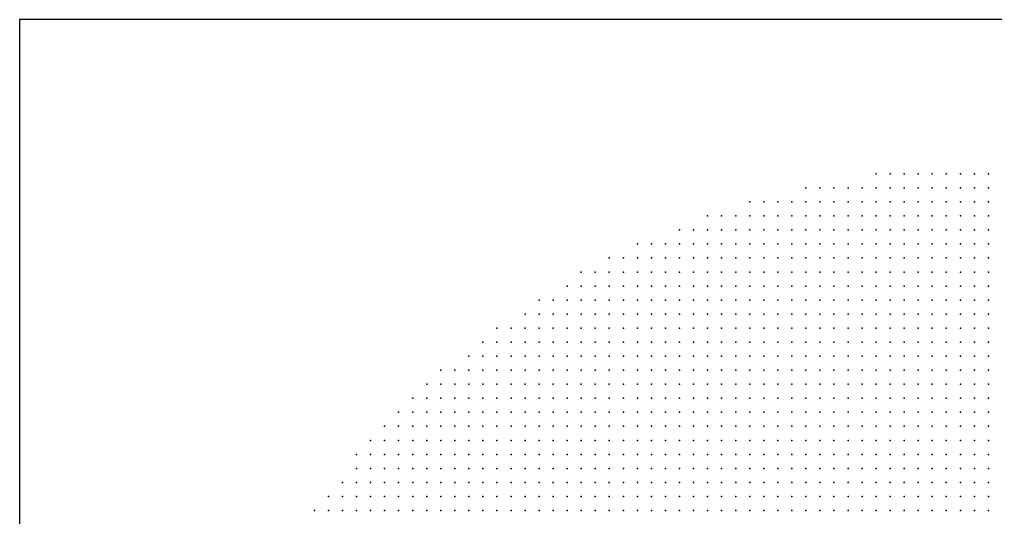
# Model space of a CAD drawing. Header units: millimetres. Extents: x 2848 to 6961, y 1568 to 7914.
# Drawn here: x 4048.3 to 4117.8, y 1684.8 to 1720.3 of the extents above; entities that cross this region are included whole.
import ezdxf

# ---------------------------------------------------------------- set-up
doc = ezdxf.new("R2010")
doc.units = ezdxf.units.MM
doc.header["$PDSIZE"] = -2

msp = doc.modelspace()

# ---------------------------------------------------------------- linework, layer by layer
msp.add_lwpolyline([(4048.282, 1580.289), (4188.282, 1580.289), (4188.282, 1720.289), (4048.282, 1720.289)], close=True)
at = {"color": 20, "true_color": 0xf03f37}
for p in [(4109.282, 1709.289), (4110.282, 1709.289), (4111.282, 1709.289), (4112.282, 1709.289), (4113.282, 1709.289), (4114.282, 1709.289), (4115.282, 1709.289), (4116.282, 1709.289), (4117.282, 1709.289), (4104.282, 1708.289), (4105.282, 1708.289), (4106.282, 1708.289), (4107.282, 1708.289), (4108.282, 1708.289), (4109.282, 1708.289), (4110.282, 1708.289), (4111.282, 1708.289), (4112.282, 1708.289), (4113.282, 1708.289), (4114.282, 1708.289), (4115.282, 1708.289), (4116.282, 1708.289), (4117.282, 1708.289), (4100.282, 1707.289), (4101.282, 1707.289), (4102.282, 1707.289), (4103.282, 1707.289), (4104.282, 1707.289), (4105.282, 1707.289), (4106.282, 1707.289), (4107.282, 1707.289), (4108.282, 1707.289), (4109.282, 1707.289), (4110.282, 1707.289), (4111.282, 1707.289), (4112.282, 1707.289), (4113.282, 1707.289), (4114.282, 1707.289), (4115.282, 1707.289), (4116.282, 1707.289), (4117.282, 1707.289), (4097.282, 1706.289), (4098.282, 1706.289), (4099.282, 1706.289), (4100.282, 1706.289), (4101.282, 1706.289), (4102.282, 1706.289), (4103.282, 1706.289), (4104.282, 1706.289), (4105.282, 1706.289), (4106.282, 1706.289), (4107.282, 1706.289), (4108.282, 1706.289), (4109.282, 1706.289), (4110.282, 1706.289), (4111.282, 1706.289), (4112.282, 1706.289), (4113.282, 1706.289), (4114.282, 1706.289), (4115.282, 1706.289), (4116.282, 1706.289), (4117.282, 1706.289), (4095.282, 1705.289), (4096.282, 1705.289), (4097.282, 1705.289), (4098.282, 1705.289), (4099.282, 1705.289), (4100.282, 1705.289), (4101.282, 1705.289), (4102.282, 1705.289), (4103.282, 1705.289), (4104.282, 1705.289), (4105.282, 1705.289), (4106.282, 1705.289), (4107.282, 1705.289), (4108.282, 1705.289), (4109.282, 1705.289), (4110.282, 1705.289), (4111.282, 1705.289), (4112.282, 1705.289), (4113.282, 1705.289), (4114.282, 1705.289), (4115.282, 1705.289), (4116.282, 1705.289), (4117.282, 1705.289), (4092.282, 1704.289), (4093.282, 1704.289), (4094.282, 1704.289), (4095.282, 1704.289), (4096.282, 1704.289), (4097.282, 1704.289), (4098.282, 1704.289), (4099.282, 1704.289), (4100.282, 1704.289), (4101.282, 1704.289), (4102.282, 1704.289), (4103.282, 1704.289), (4104.282, 1704.289), (4105.282, 1704.289), (4106.282, 1704.289), (4107.282, 1704.289), (4108.282, 1704.289), (4109.282, 1704.289), (4110.282, 1704.289), (4111.282, 1704.289), (4112.282, 1704.289), (4113.282, 1704.289), (4114.282, 1704.289), (4115.282, 1704.289), (4116.282, 1704.289), (4117.282, 1704.289), (4090.282, 1703.289), (4091.282, 1703.289), (4092.282, 1703.289), (4093.282, 1703.289), (4094.282, 1703.289), (4095.282, 1703.289), (4096.282, 1703.289), (4097.282, 1703.289), (4098.282, 1703.289), (4099.282, 1703.289), (4100.282, 1703.289), (4101.282, 1703.289), (4102.282, 1703.289), (4103.282, 1703.289), (4104.282, 1703.289), (4105.282, 1703.289), (4106.282, 1703.289), (4107.282, 1703.289), (4108.282, 1703.289), (4109.282, 1703.289), (4110.282, 1703.289), (4111.282, 1703.289), (4112.282, 1703.289), (4113.282, 1703.289), (4114.282, 1703.289), (4115.282, 1703.289), (4116.282, 1703.289), (4117.282, 1703.289), (4088.282, 1702.289), (4089.282, 1702.289), (4090.282, 1702.289), (4091.282, 1702.289), (4092.282, 1702.289), (4093.282, 1702.289), (4094.282, 1702.289), (4095.282, 1702.289), (4096.282, 1702.289), (4097.282, 1702.289), (4098.282, 1702.289), (4099.282, 1702.289), (4100.282, 1702.289), (4101.282, 1702.289), (4102.282, 1702.289), (4103.282, 1702.289), (4104.282, 1702.289), (4105.282, 1702.289), (4106.282, 1702.289), (4107.282, 1702.289), (4108.282, 1702.289), (4109.282, 1702.289), (4110.282, 1702.289), (4111.282, 1702.289), (4112.282, 1702.289), (4113.282, 1702.289), (4114.282, 1702.289), (4115.282, 1702.289), (4116.282, 1702.289), (4117.282, 1702.289), (4087.282, 1701.289), (4088.282, 1701.289), (4089.282, 1701.289), (4090.282, 1701.289), (4091.282, 1701.289), (4092.282, 1701.289), (4093.282, 1701.289), (4094.282, 1701.289), (4095.282, 1701.289), (4096.282, 1701.289), (4097.282, 1701.289), (4098.282, 1701.289), (4099.282, 1701.289), (4100.282, 1701.289), (4101.282, 1701.289), (4102.282, 1701.289), (4103.282, 1701.289), (4104.282, 1701.289), (4105.282, 1701.289), (4106.282, 1701.289), (4107.282, 1701.289), (4108.282, 1701.289), (4109.282, 1701.289), (4110.282, 1701.289), (4111.282, 1701.289), (4112.282, 1701.289), (4113.282, 1701.289), (4114.282, 1701.289), (4115.282, 1701.289), (4116.282, 1701.289), (4117.282, 1701.289), (4085.282, 1700.289), (4086.282, 1700.289), (4087.282, 1700.289), (4088.282, 1700.289), (4089.282, 1700.289), (4090.282, 1700.289), (4091.282, 1700.289), (4092.282, 1700.289), (4093.282, 1700.289), (4094.282, 1700.289), (4095.282, 1700.289), (4096.282, 1700.289), (4097.282, 1700.289), (4098.282, 1700.289), (4099.282, 1700.289), (4100.282, 1700.289), (4101.282, 1700.289), (4102.282, 1700.289), (4103.282, 1700.289), (4104.282, 1700.289), (4105.282, 1700.289), (4106.282, 1700.289), (4107.282, 1700.289), (4108.282, 1700.289), (4109.282, 1700.289), (4110.282, 1700.289), (4111.282, 1700.289), (4112.282, 1700.289), (4113.282, 1700.289), (4114.282, 1700.289), (4115.282, 1700.289), (4116.282, 1700.289), (4117.282, 1700.289), (4084.282, 1699.289), (4085.282, 1699.289), (4086.282, 1699.289), (4087.282, 1699.289), (4088.282, 1699.289), (4089.282, 1699.289), (4090.282, 1699.289), (4091.282, 1699.289), (4092.282, 1699.289), (4093.282, 1699.289), (4094.282, 1699.289), (4095.282, 1699.289), (4096.282, 1699.289), (4097.282, 1699.289), (4098.282, 1699.289), (4099.282, 1699.289), (4100.282, 1699.289), (4101.282, 1699.289), (4102.282, 1699.289), (4103.282, 1699.289), (4104.282, 1699.289), (4105.282, 1699.289), (4106.282, 1699.289), (4107.282, 1699.289), (4108.282, 1699.289), (4109.282, 1699.289), (4110.282, 1699.289), (4111.282, 1699.289), (4112.282, 1699.289), (4113.282, 1699.289), (4114.282, 1699.289), (4115.282, 1699.289), (4116.282, 1699.289), (4117.282, 1699.289), (4082.282, 1698.289), (4083.282, 1698.289), (4084.282, 1698.289), (4085.282, 1698.289), (4086.282, 1698.289), (4087.282, 1698.289), (4088.282, 1698.289), (4089.282, 1698.289), (4090.282, 1698.289), (4091.282, 1698.289), (4092.282, 1698.289), (4093.282, 1698.289), (4094.282, 1698.289), (4095.282, 1698.289), (4096.282, 1698.289), (4097.282, 1698.289), (4098.282, 1698.289), (4099.282, 1698.289), (4100.282, 1698.289), (4101.282, 1698.289), (4102.282, 1698.289), (4103.282, 1698.289), (4104.282, 1698.289), (4105.282, 1698.289), (4106.282, 1698.289), (4107.282, 1698.289), (4108.282, 1698.289), (4109.282, 1698.289), (4110.282, 1698.289), (4111.282, 1698.289), (4112.282, 1698.289), (4113.282, 1698.289), (4114.282, 1698.289), (4115.282, 1698.289), (4116.282, 1698.289), (4117.282, 1698.289), (4081.282, 1697.289), (4082.282, 1697.289), (4083.282, 1697.289), (4084.282, 1697.289), (4085.282, 1697.289), (4086.282, 1697.289), (4087.282, 1697.289), (4088.282, 1697.289), (4089.282, 1697.289), (4090.282, 1697.289), (4091.282, 1697.289), (4092.282, 1697.289), (4093.282, 1697.289), (4094.282, 1697.289), (4095.282, 1697.289), (4096.282, 1697.289), (4097.282, 1697.289), (4098.282, 1697.289), (4099.282, 1697.289), (4100.282, 1697.289), (4101.282, 1697.289), (4102.282, 1697.289), (4103.282, 1697.289), (4104.282, 1697.289), (4105.282, 1697.289), (4106.282, 1697.289), (4107.282, 1697.289), (4108.282, 1697.289), (4109.282, 1697.289), (4110.282, 1697.289), (4111.282, 1697.289), (4112.282, 1697.289), (4113.282, 1697.289), (4114.282, 1697.289), (4115.282, 1697.289), (4116.282, 1697.289), (4117.282, 1697.289), (4080.282, 1696.289), (4081.282, 1696.289), (4082.282, 1696.289), (4083.282, 1696.289), (4084.282, 1696.289), (4085.282, 1696.289), (4086.282, 1696.289), (4087.282, 1696.289), (4088.282, 1696.289), (4089.282, 1696.289), (4090.282, 1696.289), (4091.282, 1696.289), (4092.282, 1696.289), (4093.282, 1696.289), (4094.282, 1696.289), (4095.282, 1696.289), (4096.282, 1696.289), (4097.282, 1696.289), (4098.282, 1696.289), (4099.282, 1696.289), (4100.282, 1696.289), (4101.282, 1696.289), (4102.282, 1696.289), (4103.282, 1696.289), (4104.282, 1696.289), (4105.282, 1696.289), (4106.282, 1696.289), (4107.282, 1696.289), (4108.282, 1696.289), (4109.282, 1696.289), (4110.282, 1696.289), (4111.282, 1696.289), (4112.282, 1696.289), (4113.282, 1696.289), (4114.282, 1696.289), (4115.282, 1696.289), (4116.282, 1696.289), (4117.282, 1696.289), (4078.282, 1695.289), (4079.282, 1695.289), (4080.282, 1695.289), (4081.282, 1695.289), (4082.282, 1695.289), (4083.282, 1695.289), (4084.282, 1695.289), (4085.282, 1695.289), (4086.282, 1695.289), (4087.282, 1695.289), (4088.282, 1695.289), (4089.282, 1695.289), (4090.282, 1695.289), (4091.282, 1695.289), (4092.282, 1695.289), (4093.282, 1695.289), (4094.282, 1695.289), (4095.282, 1695.289), (4096.282, 1695.289), (4097.282, 1695.289), (4098.282, 1695.289), (4099.282, 1695.289), (4100.282, 1695.289), (4101.282, 1695.289), (4102.282, 1695.289), (4103.282, 1695.289), (4104.282, 1695.289), (4105.282, 1695.289), (4106.282, 1695.289), (4107.282, 1695.289), (4108.282, 1695.289), (4109.282, 1695.289), (4110.282, 1695.289), (4111.282, 1695.289), (4112.282, 1695.289), (4113.282, 1695.289), (4114.282, 1695.289), (4115.282, 1695.289), (4116.282, 1695.289), (4117.282, 1695.289), (4077.282, 1694.289), (4078.282, 1694.289), (4079.282, 1694.289), (4080.282, 1694.289), (4081.282, 1694.289), (4082.282, 1694.289), (4083.282, 1694.289), (4084.282, 1694.289), (4085.282, 1694.289), (4086.282, 1694.289), (4087.282, 1694.289), (4088.282, 1694.289), (4089.282, 1694.289), (4090.282, 1694.289), (4091.282, 1694.289), (4092.282, 1694.289), (4093.282, 1694.289), (4094.282, 1694.289), (4095.282, 1694.289), (4096.282, 1694.289), (4097.282, 1694.289), (4098.282, 1694.289), (4099.282, 1694.289), (4100.282, 1694.289), (4101.282, 1694.289), (4102.282, 1694.289), (4103.282, 1694.289), (4104.282, 1694.289), (4105.282, 1694.289), (4106.282, 1694.289), (4107.282, 1694.289), (4108.282, 1694.289), (4109.282, 1694.289), (4110.282, 1694.289), (4111.282, 1694.289), (4112.282, 1694.289), (4113.282, 1694.289), (4114.282, 1694.289), (4115.282, 1694.289), (4116.282, 1694.289), (4117.282, 1694.289), (4076.282, 1693.289), (4077.282, 1693.289), (4078.282, 1693.289), (4079.282, 1693.289), (4080.282, 1693.289), (4081.282, 1693.289), (4082.282, 1693.289), (4083.282, 1693.289), (4084.282, 1693.289), (4085.282, 1693.289), (4086.282, 1693.289), (4087.282, 1693.289), (4088.282, 1693.289), (4089.282, 1693.289), (4090.282, 1693.289), (4091.282, 1693.289), (4092.282, 1693.289), (4093.282, 1693.289), (4094.282, 1693.289), (4095.282, 1693.289), (4096.282, 1693.289), (4097.282, 1693.289), (4098.282, 1693.289), (4099.282, 1693.289), (4100.282, 1693.289), (4101.282, 1693.289), (4102.282, 1693.289), (4103.282, 1693.289), (4104.282, 1693.289), (4105.282, 1693.289), (4106.282, 1693.289), (4107.282, 1693.289), (4108.282, 1693.289), (4109.282, 1693.289), (4110.282, 1693.289), (4111.282, 1693.289), (4112.282, 1693.289), (4113.282, 1693.289), (4114.282, 1693.289), (4115.282, 1693.289), (4116.282, 1693.289), (4117.282, 1693.289), (4075.282, 1692.289), (4076.282, 1692.289), (4077.282, 1692.289), (4078.282, 1692.289), (4079.282, 1692.289), (4080.282, 1692.289), (4081.282, 1692.289), (4082.282, 1692.289), (4083.282, 1692.289), (4084.282, 1692.289), (4085.282, 1692.289), (4086.282, 1692.289), (4087.282, 1692.289), (4088.282, 1692.289), (4089.282, 1692.289), (4090.282, 1692.289), (4091.282, 1692.289), (4092.282, 1692.289), (4093.282, 1692.289), (4094.282, 1692.289), (4095.282, 1692.289), (4096.282, 1692.289), (4097.282, 1692.289), (4098.282, 1692.289), (4099.282, 1692.289), (4100.282, 1692.289), (4101.282, 1692.289), (4102.282, 1692.289), (4103.282, 1692.289), (4104.282, 1692.289), (4105.282, 1692.289), (4106.282, 1692.289), (4107.282, 1692.289), (4108.282, 1692.289), (4109.282, 1692.289), (4110.282, 1692.289), (4111.282, 1692.289), (4112.282, 1692.289), (4113.282, 1692.289), (4114.282, 1692.289), (4115.282, 1692.289), (4116.282, 1692.289), (4117.282, 1692.289), (4074.282, 1691.289), (4075.282, 1691.289), (4076.282, 1691.289), (4077.282, 1691.289), (4078.282, 1691.289), (4079.282, 1691.289), (4080.282, 1691.289), (4081.282, 1691.289), (4082.282, 1691.289), (4083.282, 1691.289), (4084.282, 1691.289), (4085.282, 1691.289), (4086.282, 1691.289), (4087.282, 1691.289), (4088.282, 1691.289), (4089.282, 1691.289), (4090.282, 1691.289), (4091.282, 1691.289), (4092.282, 1691.289), (4093.282, 1691.289), (4094.282, 1691.289), (4095.282, 1691.289), (4096.282, 1691.289), (4097.282, 1691.289), (4098.282, 1691.289), (4099.282, 1691.289), (4100.282, 1691.289), (4101.282, 1691.289), (4102.282, 1691.289), (4103.282, 1691.289), (4104.282, 1691.289), (4105.282, 1691.289), (4106.282, 1691.289), (4107.282, 1691.289), (4108.282, 1691.289), (4109.282, 1691.289), (4110.282, 1691.289), (4111.282, 1691.289), (4112.282, 1691.289), (4113.282, 1691.289), (4114.282, 1691.289), (4115.282, 1691.289), (4116.282, 1691.289), (4117.282, 1691.289), (4073.282, 1690.289), (4074.282, 1690.289), (4075.282, 1690.289), (4076.282, 1690.289), (4077.282, 1690.289), (4078.282, 1690.289), (4079.282, 1690.289), (4080.282, 1690.289), (4081.282, 1690.289), (4082.282, 1690.289), (4083.282, 1690.289), (4084.282, 1690.289), (4085.282, 1690.289), (4086.282, 1690.289), (4087.282, 1690.289), (4088.282, 1690.289), (4089.282, 1690.289), (4090.282, 1690.289), (4091.282, 1690.289), (4092.282, 1690.289), (4093.282, 1690.289), (4094.282, 1690.289), (4095.282, 1690.289), (4096.282, 1690.289), (4097.282, 1690.289), (4098.282, 1690.289), (4099.282, 1690.289), (4100.282, 1690.289), (4101.282, 1690.289), (4102.282, 1690.289), (4103.282, 1690.289), (4104.282, 1690.289), (4105.282, 1690.289), (4106.282, 1690.289), (4107.282, 1690.289), (4108.282, 1690.289), (4109.282, 1690.289), (4110.282, 1690.289), (4111.282, 1690.289), (4112.282, 1690.289), (4113.282, 1690.289), (4114.282, 1690.289), (4115.282, 1690.289), (4116.282, 1690.289), (4117.282, 1690.289), (4072.282, 1689.289), (4073.282, 1689.289), (4074.282, 1689.289), (4075.282, 1689.289), (4076.282, 1689.289), (4077.282, 1689.289), (4078.282, 1689.289), (4079.282, 1689.289), (4080.282, 1689.289), (4081.282, 1689.289), (4082.282, 1689.289), (4083.282, 1689.289), (4084.282, 1689.289), (4085.282, 1689.289), (4086.282, 1689.289), (4087.282, 1689.289), (4088.282, 1689.289), (4089.282, 1689.289), (4090.282, 1689.289), (4091.282, 1689.289), (4092.282, 1689.289), (4093.282, 1689.289), (4094.282, 1689.289), (4095.282, 1689.289), (4096.282, 1689.289), (4097.282, 1689.289), (4098.282, 1689.289), (4099.282, 1689.289), (4100.282, 1689.289), (4101.282, 1689.289), (4102.282, 1689.289), (4103.282, 1689.289), (4104.282, 1689.289), (4105.282, 1689.289), (4106.282, 1689.289), (4107.282, 1689.289), (4108.282, 1689.289), (4109.282, 1689.289), (4110.282, 1689.289), (4111.282, 1689.289), (4112.282, 1689.289), (4113.282, 1689.289), (4114.282, 1689.289), (4115.282, 1689.289), (4116.282, 1689.289), (4117.282, 1689.289), (4072.282, 1688.289), (4073.282, 1688.289), (4074.282, 1688.289), (4075.282, 1688.289), (4076.282, 1688.289), (4077.282, 1688.289), (4078.282, 1688.289), (4079.282, 1688.289), (4080.282, 1688.289), (4081.282, 1688.289), (4082.282, 1688.289), (4083.282, 1688.289), (4084.282, 1688.289), (4085.282, 1688.289), (4086.282, 1688.289), (4087.282, 1688.289), (4088.282, 1688.289), (4089.282, 1688.289), (4090.282, 1688.289), (4091.282, 1688.289), (4092.282, 1688.289), (4093.282, 1688.289), (4094.282, 1688.289), (4095.282, 1688.289), (4096.282, 1688.289), (4097.282, 1688.289), (4098.282, 1688.289), (4099.282, 1688.289), (4100.282, 1688.289), (4101.282, 1688.289), (4102.282, 1688.289), (4103.282, 1688.289), (4104.282, 1688.289), (4105.282, 1688.289), (4106.282, 1688.289), (4107.282, 1688.289), (4108.282, 1688.289), (4109.282, 1688.289), (4110.282, 1688.289), (4111.282, 1688.289), (4112.282, 1688.289), (4113.282, 1688.289), (4114.282, 1688.289), (4115.282, 1688.289), (4116.282, 1688.289), (4117.282, 1688.289), (4071.282, 1687.289), (4072.282, 1687.289), (4073.282, 1687.289), (4074.282, 1687.289), (4075.282, 1687.289), (4076.282, 1687.289), (4077.282, 1687.289), (4078.282, 1687.289), (4079.282, 1687.289), (4080.282, 1687.289), (4081.282, 1687.289), (4082.282, 1687.289), (4083.282, 1687.289), (4084.282, 1687.289), (4085.282, 1687.289), (4086.282, 1687.289), (4087.282, 1687.289), (4088.282, 1687.289), (4089.282, 1687.289), (4090.282, 1687.289), (4091.282, 1687.289), (4092.282, 1687.289), (4093.282, 1687.289), (4094.282, 1687.289), (4095.282, 1687.289), (4096.282, 1687.289), (4097.282, 1687.289), (4098.282, 1687.289), (4099.282, 1687.289), (4100.282, 1687.289), (4101.282, 1687.289), (4102.282, 1687.289), (4103.282, 1687.289), (4104.282, 1687.289), (4105.282, 1687.289), (4106.282, 1687.289), (4107.282, 1687.289), (4108.282, 1687.289), (4109.282, 1687.289), (4110.282, 1687.289), (4111.282, 1687.289), (4112.282, 1687.289), (4113.282, 1687.289), (4114.282, 1687.289), (4115.282, 1687.289), (4116.282, 1687.289), (4117.282, 1687.289), (4070.282, 1686.289), (4071.282, 1686.289), (4072.282, 1686.289), (4073.282, 1686.289), (4074.282, 1686.289), (4075.282, 1686.289), (4076.282, 1686.289), (4077.282, 1686.289), (4078.282, 1686.289), (4079.282, 1686.289), (4080.282, 1686.289), (4081.282, 1686.289), (4082.282, 1686.289), (4083.282, 1686.289), (4084.282, 1686.289), (4085.282, 1686.289), (4086.282, 1686.289), (4087.282, 1686.289), (4088.282, 1686.289), (4089.282, 1686.289), (4090.282, 1686.289), (4091.282, 1686.289), (4092.282, 1686.289), (4093.282, 1686.289), (4094.282, 1686.289), (4095.282, 1686.289), (4096.282, 1686.289), (4097.282, 1686.289), (4098.282, 1686.289), (4099.282, 1686.289), (4100.282, 1686.289), (4101.282, 1686.289), (4102.282, 1686.289), (4103.282, 1686.289), (4104.282, 1686.289), (4105.282, 1686.289), (4106.282, 1686.289), (4107.282, 1686.289), (4108.282, 1686.289), (4109.282, 1686.289), (4110.282, 1686.289), (4111.282, 1686.289), (4112.282, 1686.289), (4113.282, 1686.289), (4114.282, 1686.289), (4115.282, 1686.289), (4116.282, 1686.289), (4117.282, 1686.289), (4069.282, 1685.289), (4070.282, 1685.289), (4071.282, 1685.289), (4072.282, 1685.289), (4073.282, 1685.289), (4074.282, 1685.289), (4075.282, 1685.289), (4076.282, 1685.289), (4077.282, 1685.289), (4078.282, 1685.289), (4079.282, 1685.289), (4080.282, 1685.289), (4081.282, 1685.289), (4082.282, 1685.289), (4083.282, 1685.289), (4084.282, 1685.289), (4085.282, 1685.289), (4086.282, 1685.289), (4087.282, 1685.289), (4088.282, 1685.289), (4089.282, 1685.289), (4090.282, 1685.289), (4091.282, 1685.289), (4092.282, 1685.289), (4093.282, 1685.289), (4094.282, 1685.289), (4095.282, 1685.289), (4096.282, 1685.289), (4097.282, 1685.289), (4098.282, 1685.289), (4099.282, 1685.289), (4100.282, 1685.289), (4101.282, 1685.289), (4102.282, 1685.289), (4103.282, 1685.289), (4104.282, 1685.289), (4105.282, 1685.289), (4106.282, 1685.289), (4107.282, 1685.289), (4108.282, 1685.289), (4109.282, 1685.289), (4110.282, 1685.289), (4111.282, 1685.289), (4112.282, 1685.289), (4113.282, 1685.289), (4114.282, 1685.289), (4115.282, 1685.289), (4116.282, 1685.289), (4117.282, 1685.289)]:
    msp.add_point(p, dxfattribs=at)

doc.saveas('drawing.dxf')
